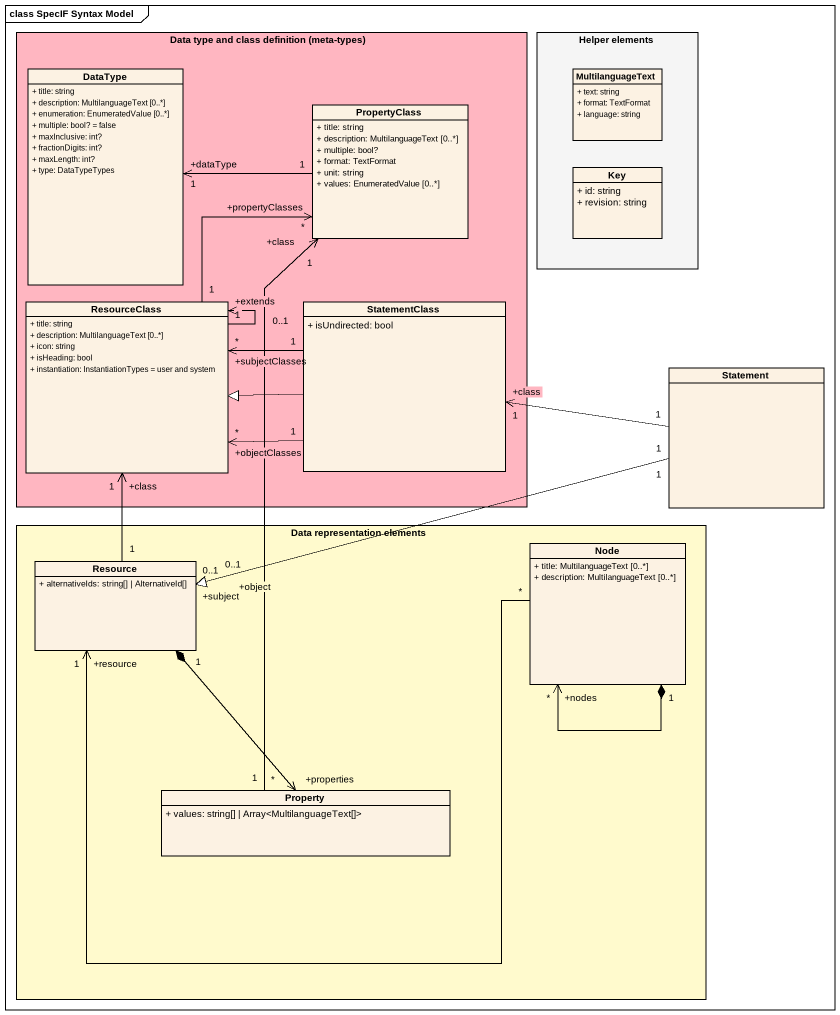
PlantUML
@startuml
mainframe class SpecIF Syntax Model
hide circle
hide empty members
skinparam classAttributeIconSize 0
rectangle "Data type and class definition (meta-types)" as Data_type_and_class #FFB6C1 {
  class DataType {
    + title: string
    + description: MultilanguageText [0..*]
    + enumeration: EnumeratedValue [0..*]
    + multiple: bool? = false
    + maxInclusive: int?
    + fractionDigits: int?
    + maxLength: int?
    + type: DataTypeTypes
  }
  class PropertyClass {
    + title: string
    + description: MultilanguageText [0..*]
    + multiple: bool?
    + format: TextFormat
    + unit: string
    + values: EnumeratedValue [0..*]
  }
  class ResourceClass {
    + title: string
    + description: MultilanguageText [0..*]
    + icon: string
    + isHeading: bool
    + instantiation: InstantiationTypes = user and system
  }
  class StatementClass {
    + isUndirected: bool
  }
}
rectangle "Helper elements" as Helper_elements #F5F5F5 {
  class MultilanguageText {
    + text: string
    + format: TextFormat
    + language: string
  }
  class Key {
    + id: string
    + revision: string
  }
}
class Statement
rectangle "Data representation elements" as Data_representation_elements #FFFACD {
  class "Node" as Node_ {
    + title: MultilanguageText [0..*]
    + description: MultilanguageText [0..*]
  }
  class Resource {
    + alternativeIds: string[] | AlternativeId[]
  }
  class Property {
    + values: string[] | Array<MultilanguageText[]>
  }
}
PropertyClass "1" -left-> "+dataType\n1" DataType
ResourceClass "1" -up-> "+propertyClasses\n*" PropertyClass
ResourceClass "1" --> "+extends\n0..1" ResourceClass
StatementClass -left-|> ResourceClass
StatementClass "1" -left-> "+objectClasses\n*" ResourceClass
StatementClass "1" -left-> "+subjectClasses\n*" ResourceClass
StatementClass "+class\n1" <-right- "1" Statement
Statement "1" -left-> "+subject\n0..1" Resource
Statement "1" -left-> "+object\n0..1" Resource
Statement -left-|> Resource
Node_ "+nodes\n*" <--* "1" Node_
Node_ "*" -left-> "+resource\n1" Resource
Resource "1" -up-> "+class\n1" ResourceClass
Property "1" -up-> "+class\n1" PropertyClass
Property "+properties\n*" <-up-* "1" Resource
@enduml
